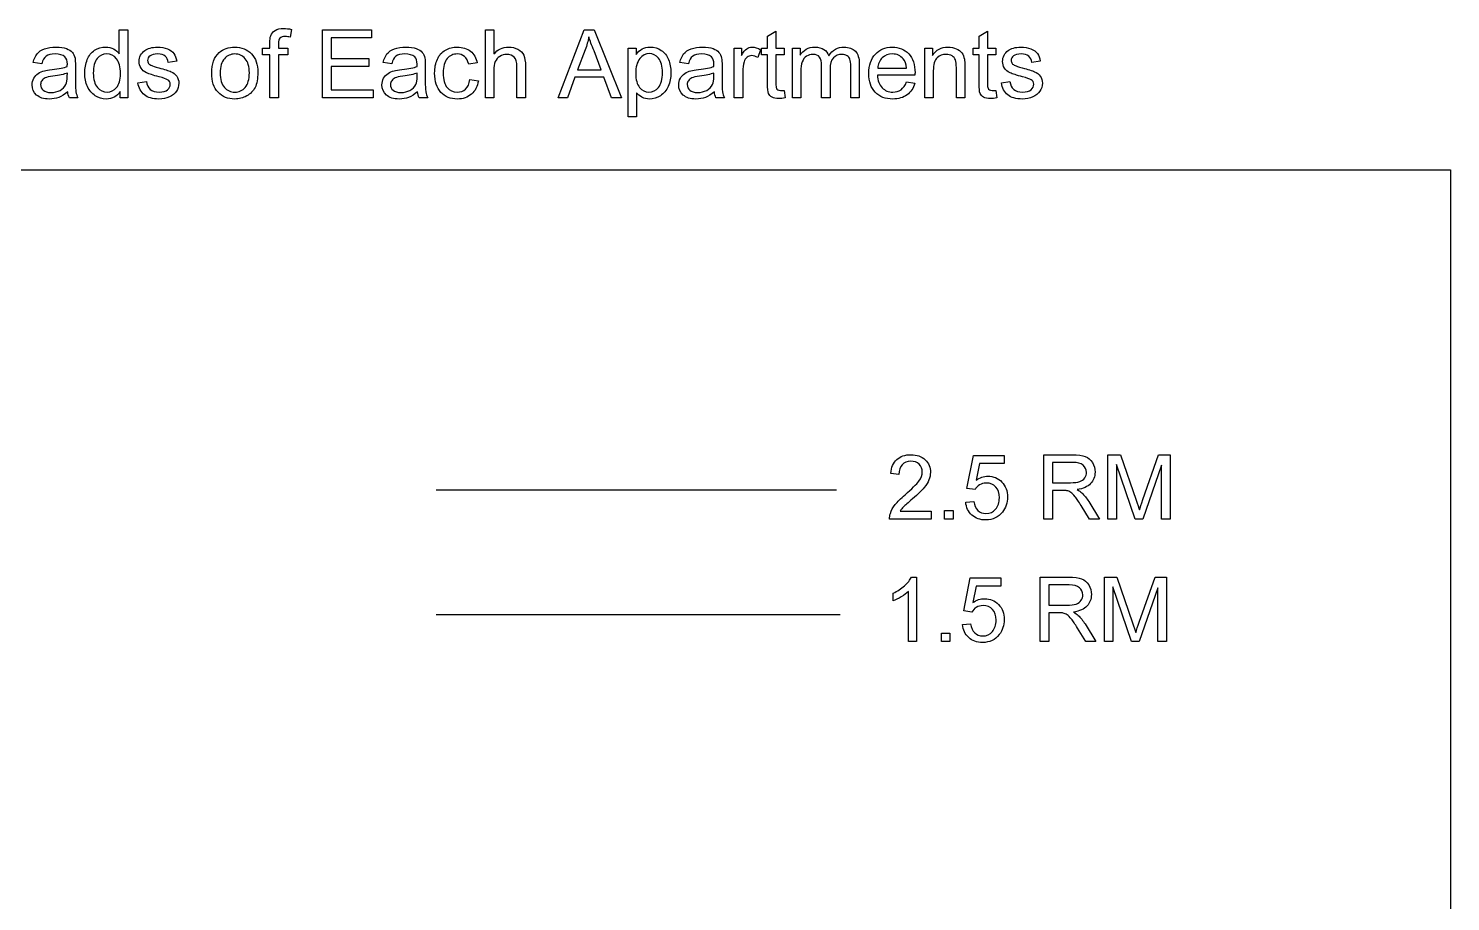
# Model space of a CAD drawing. Header units: millimetres. Extents: x 15 to 286, y 44 to 202.
# Drawn here: x 162.5 to 286.2, y 126.3 to 202.3 of the extents above; entities that cross this region are included whole.
import ezdxf

# ---------------------------------------------------------------- set-up
doc = ezdxf.new("R2010")
doc.units = ezdxf.units.MM
doc.layers.get('0').update_dxf_attribs({"linetype": 'CONTINUOUS'})

msp = doc.modelspace()

# ---------------------------------------------------------------- linework, layer by layer
at = {"color": 0}
for p, q in [((170.39, 200.072), (170.39, 202.176)), ((170.39, 202.176), (171.132, 202.176)), ((171.132, 202.176), (171.132, 196.251)), ((185.38, 202.205), (185.272, 201.538)), ((188.067, 196.251), (188.067, 202.176)), ((188.067, 202.176), (192.333, 202.176)), ((192.333, 202.176), (192.333, 201.471)), ((202.248, 196.251), (202.248, 202.176)), ((202.248, 202.176), (202.988, 202.176)), ((202.988, 202.176), (202.988, 200.061)), ((208.589, 196.251), (210.85, 202.176)), ((210.85, 202.176), (211.732, 202.176)), ((211.732, 202.176), (214.111, 196.251)), ((226.8, 201.618), (227.54, 202.055)), ((227.54, 202.055), (227.54, 200.553)), ((245.217, 201.618), (245.956, 202.055)), ((245.956, 202.055), (245.956, 200.553)), ((182.86, 199.989), (182.86, 200.553)), ((182.86, 200.553), (183.494, 200.553)), ((183.494, 200.553), (183.494, 201.009)), ((184.235, 200.933), (184.235, 200.553)), ((184.235, 200.553), (185.047, 200.553)), ((185.047, 200.553), (185.047, 199.989)), ((192.333, 201.471), (188.841, 201.471)), ((188.841, 201.471), (188.841, 199.671)), ((214.665, 194.593), (214.665, 200.553)), ((214.665, 200.553), (215.371, 200.553)), ((215.371, 200.553), (215.371, 200.008)), ((223.908, 196.251), (223.908, 200.553)), ((223.908, 200.553), (224.543, 200.553)), ((224.543, 200.553), (224.543, 199.922)), ((226.271, 199.989), (226.271, 200.553)), ((226.271, 200.553), (226.8, 200.553)), ((226.8, 200.553), (226.8, 201.618)), ((227.54, 200.553), (228.246, 200.553)), ((228.246, 200.553), (228.246, 199.989)), ((228.969, 196.251), (228.969, 200.553)), ((228.969, 200.553), (229.64, 200.553)), ((229.64, 200.553), (229.64, 199.956)), ((240.488, 196.251), (240.488, 200.553)), ((240.488, 200.553), (241.16, 200.553)), ((241.16, 200.553), (241.16, 199.942)), ((244.687, 199.989), (244.687, 200.553)), ((244.687, 200.553), (245.217, 200.553)), ((245.217, 200.553), (245.217, 201.618)), ((245.956, 200.553), (246.662, 200.553)), ((246.662, 200.553), (246.662, 199.989)), ((163.653, 199.213), (162.913, 199.318)), ((175.401, 199.424), (174.66, 199.318)), ((183.494, 199.989), (182.86, 199.989)), ((183.494, 196.251), (183.494, 199.989)), ((185.047, 199.989), (184.235, 199.989)), ((184.235, 199.989), (184.235, 196.251)), ((188.841, 199.671), (192.122, 199.671)), ((192.122, 199.671), (192.122, 198.965)), ((194.098, 199.213), (193.358, 199.318)), ((201.541, 199.283), (200.801, 199.178)), ((210.945, 200.428), (210.26, 198.684)), ((212.317, 198.684), (211.707, 200.337)), ((219.921, 199.213), (219.181, 199.318)), ((226.201, 200.419), (225.95, 199.748)), ((226.8, 199.989), (226.271, 199.989)), ((226.8, 197.503), (226.8, 199.989)), ((228.246, 199.989), (227.54, 199.989)), ((227.54, 199.989), (227.54, 197.48)), ((245.217, 199.989), (244.687, 199.989)), ((245.217, 197.503), (245.217, 199.989)), ((246.662, 199.989), (245.956, 199.989)), ((245.956, 199.989), (245.956, 197.48)), ((250.542, 199.424), (249.801, 199.318)), ((165.872, 198.133), (165.876, 198.402)), ((166.581, 199.022), (166.581, 198.043)), ((178.435, 198.402), (178.435, 198.402)), ((192.122, 198.965), (188.841, 198.965)), ((188.841, 198.965), (188.841, 196.956)), ((196.315, 198.133), (196.319, 198.402)), ((197.025, 199.022), (197.025, 198.043)), ((202.988, 198.606), (202.988, 196.251)), ((204.998, 196.251), (204.998, 198.978)), ((205.74, 198.983), (205.74, 196.251)), ((210.038, 198.049), (209.41, 196.251)), ((212.553, 198.049), (210.038, 198.049)), ((210.26, 198.684), (212.317, 198.684)), ((213.218, 196.251), (212.553, 198.049)), ((222.14, 198.133), (222.144, 198.402)), ((222.849, 199.022), (222.849, 198.043)), ((224.649, 198.516), (224.649, 196.251)), ((229.711, 198.486), (229.711, 196.251)), ((231.509, 196.251), (231.509, 199.051)), ((232.251, 198.754), (232.251, 196.251)), ((234.049, 196.251), (234.049, 198.965)), ((234.79, 199.209), (234.79, 196.251)), ((239.637, 198.225), (236.361, 198.225)), ((236.397, 198.825), (238.901, 198.825)), ((241.23, 198.604), (241.23, 196.251)), ((243.239, 196.251), (243.239, 198.871)), ((243.98, 198.901), (243.98, 196.251)), ((165.91, 196.78), (165.91, 196.78)), ((170.462, 196.251), (170.462, 196.785)), ((172.015, 197.556), (172.755, 197.66)), ((188.841, 196.956), (192.475, 196.956)), ((192.475, 196.956), (192.475, 196.251)), ((196.355, 196.78), (196.355, 196.78)), ((200.906, 197.837), (201.647, 197.731)), ((222.178, 196.78), (222.178, 196.78)), ((228.246, 196.891), (228.352, 196.246)), ((238.893, 197.626), (239.617, 197.52)), ((238.893, 197.626), (238.893, 197.626)), ((246.662, 196.891), (246.767, 196.246)), ((247.157, 197.556), (247.897, 197.66)), ((166.792, 196.251), (166.052, 196.251)), ((171.132, 196.251), (170.462, 196.251)), ((184.235, 196.251), (183.494, 196.251)), ((192.475, 196.251), (188.067, 196.251)), ((197.237, 196.251), (196.496, 196.251)), ((202.988, 196.251), (202.248, 196.251)), ((205.74, 196.251), (204.998, 196.251)), ((209.41, 196.251), (208.589, 196.251)), ((214.111, 196.251), (213.218, 196.251)), ((215.407, 196.687), (215.407, 194.593)), ((223.06, 196.251), (222.32, 196.251)), ((224.649, 196.251), (223.908, 196.251)), ((229.711, 196.251), (228.969, 196.251)), ((232.251, 196.251), (231.509, 196.251)), ((234.79, 196.251), (234.049, 196.251)), ((241.23, 196.251), (240.488, 196.251)), ((243.98, 196.251), (243.239, 196.251)), ((215.407, 194.593), (214.665, 194.593)), ((14.8029, 189.992), (286.243, 189.992)), ((286.243, 189.992), (286.243, 44.4073)), ((244.158, 162.276), (244.722, 165.135)), ((244.722, 165.135), (247.402, 165.135)), ((247.402, 165.135), (247.402, 164.429)), ((250.861, 159.596), (250.861, 165.205)), ((250.861, 165.205), (253.328, 165.205)), ((256.433, 159.596), (256.433, 165.205)), ((256.433, 165.205), (257.531, 165.205)), ((257.531, 165.205), (258.892, 161.236)), ((259.472, 161.305), (260.842, 165.205)), ((260.842, 165.205), (261.83, 165.205)), ((261.83, 165.205), (261.83, 159.596)), ((238.231, 163.477), (237.526, 163.583)), ((245.24, 164.429), (244.952, 162.989)), ((247.402, 164.429), (245.24, 164.429)), ((253.358, 164.535), (251.601, 164.535)), ((251.601, 164.535), (251.601, 162.771)), ((258.798, 159.596), (257.175, 164.358)), ((257.175, 164.358), (257.175, 159.596)), ((261.09, 164.287), (259.454, 159.596)), ((261.09, 159.596), (261.09, 164.287)), ((244.864, 162.172), (244.158, 162.276)), ((251.601, 162.771), (253.18, 162.771)), ((244.052, 161.079), (244.758, 161.148)), ((252.452, 162.1), (251.601, 162.1)), ((251.601, 162.1), (251.601, 159.596)), ((254.752, 161.137), (255.702, 159.596)), ((238.353, 160.302), (241.052, 160.302)), ((241.052, 160.302), (241.052, 159.596)), ((242.218, 159.596), (242.218, 160.338)), ((242.218, 160.338), (242.958, 160.338)), ((242.958, 160.338), (242.958, 159.596)), ((254.835, 159.596), (254.101, 160.774)), ((241.052, 159.596), (237.419, 159.596)), ((242.958, 159.596), (242.218, 159.596)), ((251.601, 159.596), (250.861, 159.596)), ((255.702, 159.596), (254.835, 159.596)), ((257.175, 159.596), (256.433, 159.596)), ((259.454, 159.596), (258.798, 159.596)), ((261.83, 159.596), (261.09, 159.596)), ((239.328, 154.551), (239.783, 154.551)), ((239.783, 154.551), (239.783, 148.942)), ((243.876, 151.623), (244.439, 154.481)), ((244.439, 154.481), (247.119, 154.481)), ((244.957, 153.775), (244.671, 152.334)), ((247.119, 153.775), (244.957, 153.775)), ((247.119, 154.481), (247.119, 153.775)), ((250.542, 148.942), (250.542, 154.551)), ((250.542, 154.551), (253.01, 154.551)), ((253.041, 153.88), (251.284, 153.88)), ((251.284, 153.88), (251.284, 152.117)), ((256.117, 148.942), (256.117, 154.551)), ((256.117, 154.551), (257.212, 154.551)), ((258.481, 148.942), (256.858, 153.704)), ((256.858, 153.704), (256.858, 148.942)), ((257.212, 154.551), (258.575, 150.582)), ((260.772, 153.633), (259.136, 148.942)), ((259.154, 150.651), (260.524, 154.551)), ((260.524, 154.551), (261.513, 154.551)), ((260.772, 148.942), (260.772, 153.633)), ((261.513, 154.551), (261.513, 148.942)), ((237.736, 152.485), (237.736, 153.148)), ((239.077, 148.942), (239.077, 153.314)), ((244.581, 151.517), (243.876, 151.623)), ((251.284, 152.117), (252.862, 152.117)), ((252.136, 151.446), (251.284, 151.446)), ((251.284, 151.446), (251.284, 148.942)), ((243.769, 150.424), (244.475, 150.494)), ((254.517, 148.942), (253.782, 150.121)), ((254.435, 150.483), (255.385, 148.942)), ((239.783, 148.942), (239.077, 148.942)), ((241.935, 148.942), (241.935, 149.684)), ((241.935, 149.684), (242.675, 149.684)), ((242.675, 148.942), (241.935, 148.942)), ((242.675, 149.684), (242.675, 148.942)), ((251.284, 148.942), (250.542, 148.942)), ((255.385, 148.942), (254.517, 148.942)), ((256.858, 148.942), (256.117, 148.942)), ((259.136, 148.942), (258.481, 148.942)), ((261.513, 148.942), (260.772, 148.942))]:
    msp.add_line(p, q, dxfattribs=at)
at = {"color": 5}
msp.add_line((197.979, 162.137), (232.82, 162.137), dxfattribs=at)
at = {"color": 3}
msp.add_line((197.979, 151.299), (233.116, 151.299), dxfattribs=at)
at = {"color": 0}
for points in [[(183.574, 201.648), (183.637, 201.848), (183.771, 201.99), (183.952, 202.106)], [(183.952, 202.106), (184.128, 202.223), (184.381, 202.282), (184.7, 202.282)], [(184.7, 202.282), (184.898, 202.282), (185.131, 202.256), (185.38, 202.205)], [(163.238, 200.066), (163.387, 200.266), (163.608, 200.402), (163.893, 200.504)], [(163.893, 200.504), (164.17, 200.612), (164.51, 200.659), (164.887, 200.659)], [(164.887, 200.659), (165.249, 200.659), (165.564, 200.615), (165.797, 200.528)], [(165.797, 200.528), (166.022, 200.449), (166.204, 200.331), (166.313, 200.199)], [(168.249, 200.379), (168.531, 200.576), (168.854, 200.659), (169.207, 200.659)], [(169.207, 200.659), (169.46, 200.659), (169.696, 200.605), (169.898, 200.496)], [(169.898, 200.496), (170.1, 200.396), (170.265, 200.247), (170.39, 200.072)], [(172.609, 200.358), (172.712, 200.448), (172.876, 200.513), (173.072, 200.571)], [(173.072, 200.571), (173.255, 200.635), (173.476, 200.659), (173.7, 200.659)], [(173.7, 200.659), (174.027, 200.659), (174.331, 200.609), (174.587, 200.51)], [(174.587, 200.51), (174.83, 200.414), (175.029, 200.276), (175.15, 200.106)], [(179.098, 200.18), (179.458, 200.506), (179.917, 200.659), (180.447, 200.659)], [(180.447, 200.659), (181.037, 200.659), (181.519, 200.465), (181.894, 200.075)], [(183.494, 201.009), (183.49, 201.297), (183.52, 201.509), (183.574, 201.648)], [(184.372, 201.44), (184.277, 201.36), (184.235, 201.181), (184.235, 200.933)], [(184.842, 201.577), (184.613, 201.577), (184.464, 201.531), (184.372, 201.44)], [(185.272, 201.538), (185.111, 201.564), (184.977, 201.577), (184.842, 201.577)], [(193.683, 200.066), (193.832, 200.266), (194.052, 200.402), (194.338, 200.504)], [(194.338, 200.504), (194.615, 200.612), (194.955, 200.659), (195.331, 200.659)], [(195.331, 200.659), (195.694, 200.659), (196.009, 200.615), (196.242, 200.528)], [(196.242, 200.528), (196.467, 200.449), (196.648, 200.331), (196.758, 200.199)], [(198.778, 200.397), (199.087, 200.576), (199.439, 200.659), (199.812, 200.659)], [(199.812, 200.659), (200.27, 200.659), (200.667, 200.539), (200.966, 200.301)], [(202.988, 200.061), (203.325, 200.472), (203.751, 200.659), (204.265, 200.659)], [(204.265, 200.659), (204.578, 200.659), (204.855, 200.595), (205.088, 200.47)], [(211.26, 201.541), (211.176, 201.176), (211.077, 200.805), (210.945, 200.428)], [(211.707, 200.337), (211.497, 200.83), (211.351, 201.229), (211.26, 201.541)], [(215.371, 200.008), (215.525, 200.23), (215.7, 200.389), (215.894, 200.496)], [(215.894, 200.496), (216.079, 200.612), (216.324, 200.659), (216.603, 200.659)], [(216.603, 200.659), (216.956, 200.659), (217.286, 200.564), (217.563, 200.375)], [(219.506, 200.066), (219.655, 200.266), (219.876, 200.402), (220.161, 200.504)], [(220.161, 200.504), (220.438, 200.612), (220.778, 200.659), (221.155, 200.659)], [(221.155, 200.659), (221.517, 200.659), (221.832, 200.615), (222.065, 200.528)], [(222.065, 200.528), (222.29, 200.449), (222.472, 200.331), (222.581, 200.199)], [(224.543, 199.922), (224.707, 200.233), (224.86, 200.42), (224.999, 200.516)], [(224.999, 200.516), (225.129, 200.612), (225.294, 200.659), (225.461, 200.659)], [(225.461, 200.659), (225.703, 200.659), (225.95, 200.579), (226.201, 200.419)], [(230.174, 200.466), (230.389, 200.601), (230.648, 200.659), (230.932, 200.659)], [(230.932, 200.659), (231.246, 200.659), (231.505, 200.593), (231.708, 200.46)], [(232.135, 199.902), (232.472, 200.412), (232.916, 200.659), (233.462, 200.659)], [(233.462, 200.659), (233.879, 200.659), (234.217, 200.54), (234.446, 200.303)], [(236.188, 200.057), (236.564, 200.459), (237.054, 200.659), (237.657, 200.659)], [(237.657, 200.659), (238.233, 200.659), (238.718, 200.463), (239.087, 200.072)], [(241.16, 199.942), (241.472, 200.425), (241.925, 200.659), (242.52, 200.659)], [(242.52, 200.659), (242.77, 200.659), (243.014, 200.612), (243.229, 200.518)], [(243.229, 200.518), (243.437, 200.426), (243.608, 200.303), (243.714, 200.152)], [(247.751, 200.358), (247.854, 200.448), (248.018, 200.513), (248.214, 200.571)], [(248.214, 200.571), (248.397, 200.635), (248.617, 200.659), (248.842, 200.659)], [(248.842, 200.659), (249.169, 200.659), (249.473, 200.609), (249.728, 200.51)], [(249.728, 200.51), (249.972, 200.414), (250.171, 200.276), (250.292, 200.106)], [(162.913, 199.318), (162.978, 199.628), (163.087, 199.876), (163.238, 200.066)], [(164.026, 199.873), (163.852, 199.752), (163.734, 199.529), (163.653, 199.213)], [(164.808, 200.06), (164.447, 200.06), (164.195, 199.997), (164.026, 199.873)], [(165.662, 199.806), (165.46, 199.978), (165.185, 200.06), (164.808, 200.06)], [(165.876, 199.162), (165.865, 199.473), (165.804, 199.68), (165.662, 199.806)], [(166.313, 200.199), (166.419, 200.068), (166.5, 199.9), (166.544, 199.698)], [(166.544, 199.698), (166.558, 199.576), (166.581, 199.347), (166.581, 199.022)], [(167.393, 198.398), (167.393, 198.83), (167.465, 199.22), (167.606, 199.572)], [(167.606, 199.572), (167.749, 199.933), (167.963, 200.192), (168.249, 200.379)], [(168.467, 199.66), (168.239, 199.398), (168.135, 198.974), (168.135, 198.399)], [(169.295, 200.06), (168.953, 200.06), (168.688, 199.927), (168.467, 199.66)], [(170.149, 199.643), (169.916, 199.93), (169.634, 200.06), (169.295, 200.06)], [(170.496, 198.338), (170.486, 198.941), (170.381, 199.366), (170.149, 199.643)], [(172.12, 199.416), (172.12, 199.61), (172.164, 199.785), (172.252, 199.949)], [(172.285, 198.836), (172.166, 199.019), (172.12, 199.204), (172.12, 199.416)], [(172.252, 199.949), (172.331, 200.116), (172.459, 200.25), (172.609, 200.358)], [(173.068, 199.891), (172.92, 199.789), (172.861, 199.65), (172.861, 199.501)], [(172.861, 199.501), (172.861, 199.416), (172.889, 199.321), (172.946, 199.244)], [(173.757, 200.06), (173.43, 200.06), (173.204, 200.004), (173.068, 199.891)], [(174.389, 199.864), (174.236, 200.002), (174.028, 200.06), (173.757, 200.06)], [(174.66, 199.318), (174.617, 199.551), (174.538, 199.733), (174.389, 199.864)], [(175.15, 200.106), (175.26, 199.945), (175.354, 199.709), (175.401, 199.424)], [(178.435, 198.402), (178.435, 199.201), (178.656, 199.795), (179.098, 200.18)], [(179.536, 199.648), (179.294, 199.382), (179.175, 198.959), (179.175, 198.404)], [(180.447, 200.06), (180.081, 200.06), (179.777, 199.922), (179.536, 199.648)], [(181.351, 199.646), (181.1, 199.93), (180.807, 200.06), (180.447, 200.06)], [(181.715, 198.428), (181.704, 198.967), (181.594, 199.371), (181.351, 199.646)], [(181.894, 200.075), (182.268, 199.693), (182.455, 199.149), (182.455, 198.462)], [(193.358, 199.318), (193.423, 199.628), (193.532, 199.876), (193.683, 200.066)], [(194.472, 199.873), (194.297, 199.752), (194.179, 199.529), (194.098, 199.213)], [(195.253, 200.06), (194.892, 200.06), (194.639, 199.997), (194.472, 199.873)], [(196.107, 199.806), (195.905, 199.978), (195.63, 200.06), (195.253, 200.06)], [(196.319, 199.162), (196.308, 199.473), (196.249, 199.68), (196.107, 199.806)], [(196.758, 200.199), (196.864, 200.068), (196.945, 199.9), (196.989, 199.698)], [(196.989, 199.698), (197.003, 199.576), (197.025, 199.347), (197.025, 199.022)], [(197.838, 198.385), (197.838, 198.858), (197.915, 199.26), (198.071, 199.61)], [(198.071, 199.61), (198.218, 199.969), (198.461, 200.222), (198.778, 200.397)], [(198.924, 199.663), (198.684, 199.401), (198.578, 198.979), (198.578, 198.406)], [(199.82, 200.06), (199.449, 200.06), (199.153, 199.927), (198.924, 199.663)], [(200.441, 199.838), (200.261, 199.989), (200.062, 200.06), (199.82, 200.06)], [(200.801, 199.178), (200.721, 199.471), (200.613, 199.69), (200.441, 199.838)], [(200.966, 200.301), (201.257, 200.063), (201.457, 199.723), (201.541, 199.283)], [(203.108, 199.4), (203.024, 199.216), (202.988, 198.943), (202.988, 198.606)], [(203.507, 199.856), (203.311, 199.753), (203.188, 199.592), (203.108, 199.4)], [(204.107, 200.024), (203.886, 200.025), (203.695, 199.969), (203.507, 199.856)], [(204.766, 199.774), (204.605, 199.942), (204.391, 200.024), (204.107, 200.024)], [(204.998, 198.978), (204.987, 199.351), (204.921, 199.609), (204.766, 199.774)], [(205.088, 200.47), (205.315, 200.349), (205.487, 200.171), (205.588, 199.949)], [(205.588, 199.949), (205.68, 199.729), (205.74, 199.405), (205.74, 198.983)], [(215.693, 199.656), (215.453, 199.369), (215.335, 198.939), (215.335, 198.381)], [(216.517, 200.095), (216.201, 200.095), (215.932, 199.949), (215.693, 199.656)], [(217.325, 199.683), (217.095, 199.966), (216.83, 200.095), (216.517, 200.095)], [(217.662, 198.442), (217.652, 199.004), (217.551, 199.408), (217.325, 199.683)], [(217.563, 200.375), (217.839, 200.186), (218.05, 199.917), (218.192, 199.572)], [(218.192, 199.572), (218.321, 199.235), (218.404, 198.847), (218.404, 198.435)], [(219.181, 199.318), (219.246, 199.628), (219.355, 199.876), (219.506, 200.066)], [(220.295, 199.873), (220.12, 199.752), (220.002, 199.529), (219.921, 199.213)], [(221.076, 200.06), (220.715, 200.06), (220.463, 199.997), (220.295, 199.873)], [(221.93, 199.806), (221.728, 199.978), (221.453, 200.06), (221.076, 200.06)], [(222.144, 199.162), (222.133, 199.473), (222.072, 199.68), (221.93, 199.806)], [(222.581, 200.199), (222.687, 200.068), (222.768, 199.9), (222.812, 199.698)], [(222.812, 199.698), (222.826, 199.576), (222.849, 199.347), (222.849, 199.022)], [(224.766, 199.372), (224.683, 199.117), (224.649, 198.826), (224.649, 198.516)], [(225.027, 199.774), (224.897, 199.679), (224.819, 199.544), (224.766, 199.372)], [(225.439, 199.919), (225.282, 199.919), (225.148, 199.871), (225.027, 199.774)], [(225.95, 199.748), (225.77, 199.872), (225.608, 199.919), (225.439, 199.919)], [(229.64, 199.956), (229.767, 200.178), (229.95, 200.338), (230.174, 200.466)], [(229.827, 199.387), (229.739, 199.18), (229.711, 198.878), (229.711, 198.486)], [(230.198, 199.862), (230.023, 199.762), (229.904, 199.595), (229.827, 199.387)], [(230.759, 200.024), (230.555, 200.025), (230.371, 199.97), (230.198, 199.862)], [(231.333, 199.781), (231.211, 199.955), (231.025, 200.024), (230.759, 200.024)], [(231.509, 199.051), (231.503, 199.383), (231.45, 199.619), (231.333, 199.781)], [(231.708, 200.46), (231.909, 200.335), (232.052, 200.141), (232.135, 199.902)], [(232.547, 199.722), (232.339, 199.528), (232.251, 199.198), (232.251, 198.754)], [(233.291, 200.024), (232.981, 200.025), (232.744, 199.924), (232.547, 199.722)], [(233.723, 199.906), (233.598, 199.989), (233.458, 200.024), (233.291, 200.024)], [(233.978, 199.596), (233.926, 199.726), (233.848, 199.828), (233.723, 199.906)], [(234.049, 198.965), (234.043, 199.257), (234.025, 199.468), (233.978, 199.596)], [(234.446, 200.303), (234.666, 200.068), (234.79, 199.703), (234.79, 199.209)], [(235.62, 198.366), (235.62, 199.092), (235.809, 199.656), (236.188, 200.057)], [(236.791, 199.723), (236.551, 199.505), (236.422, 199.199), (236.397, 198.825)], [(237.672, 200.06), (237.32, 200.06), (237.03, 199.948), (236.791, 199.723)], [(238.613, 199.639), (238.362, 199.93), (238.058, 200.06), (237.672, 200.06)], [(238.901, 198.825), (238.855, 199.187), (238.771, 199.457), (238.613, 199.639)], [(239.087, 200.072), (239.454, 199.689), (239.641, 199.131), (239.641, 198.42)], [(241.563, 199.727), (241.336, 199.536), (241.23, 199.155), (241.23, 198.604)], [(242.356, 200.024), (242.039, 200.025), (241.785, 199.926), (241.563, 199.727)], [(242.859, 199.891), (242.714, 199.989), (242.548, 200.024), (242.356, 200.024)], [(243.155, 199.539), (243.093, 199.695), (243, 199.805), (242.859, 199.891)], [(243.239, 198.871), (243.228, 199.178), (243.211, 199.391), (243.155, 199.539)], [(243.714, 200.152), (243.816, 200.006), (243.897, 199.821), (243.94, 199.612)], [(243.94, 199.612), (243.957, 199.485), (243.98, 199.239), (243.98, 198.901)], [(247.261, 199.416), (247.261, 199.61), (247.305, 199.785), (247.394, 199.949)], [(247.427, 198.836), (247.308, 199.019), (247.261, 199.204), (247.261, 199.416)], [(247.394, 199.949), (247.472, 200.116), (247.6, 200.25), (247.751, 200.358)], [(248.21, 199.891), (248.062, 199.789), (248.003, 199.65), (248.003, 199.501)], [(248.003, 199.501), (248.003, 199.416), (248.03, 199.321), (248.088, 199.244)], [(248.898, 200.06), (248.572, 200.06), (248.346, 200.004), (248.21, 199.891)], [(249.531, 199.864), (249.378, 200.002), (249.17, 200.06), (248.898, 200.06)], [(249.801, 199.318), (249.759, 199.551), (249.68, 199.733), (249.531, 199.864)], [(250.292, 200.106), (250.402, 199.945), (250.495, 199.709), (250.542, 199.424)], [(162.954, 197.95), (163.05, 198.133), (163.181, 198.263), (163.339, 198.367)], [(163.339, 198.367), (163.497, 198.484), (163.678, 198.552), (163.876, 198.606)], [(163.876, 198.606), (164.02, 198.647), (164.244, 198.68), (164.54, 198.716)], [(164.624, 198.125), (164.303, 198.092), (164.087, 198.033), (163.956, 197.979)], [(164.54, 198.716), (165.141, 198.787), (165.586, 198.869), (165.872, 198.965)], [(165.876, 198.402), (165.586, 198.293), (165.18, 198.2), (164.624, 198.125)], [(165.749, 197.4), (165.826, 197.569), (165.872, 197.809), (165.872, 198.133)], [(165.872, 198.965), (165.865, 199.069), (165.876, 199.134), (165.876, 199.162)], [(166.581, 198.043), (166.57, 197.364), (166.595, 196.933), (166.624, 196.756)], [(167.632, 197.225), (167.463, 197.569), (167.393, 197.955), (167.393, 198.398)], [(168.135, 198.399), (168.135, 197.846), (168.252, 197.43), (168.488, 197.156)], [(170.156, 197.138), (170.379, 197.411), (170.496, 197.801), (170.496, 198.338)], [(172.767, 198.425), (172.551, 198.529), (172.394, 198.661), (172.285, 198.836)], [(173.857, 198.074), (173.341, 198.213), (172.981, 198.326), (172.767, 198.425)], [(172.946, 199.244), (172.999, 199.166), (173.093, 199.1), (173.215, 199.048)], [(173.215, 199.048), (173.284, 199.029), (173.492, 198.959), (173.834, 198.86)], [(173.834, 198.86), (174.323, 198.723), (174.684, 198.608), (174.897, 198.52)], [(174.597, 197.824), (174.483, 197.893), (174.239, 197.973), (173.857, 198.074)], [(174.897, 198.52), (175.101, 198.44), (175.274, 198.304), (175.395, 198.136)], [(175.395, 198.136), (175.507, 197.975), (175.577, 197.759), (175.577, 197.51)], [(178.989, 196.726), (178.612, 197.12), (178.435, 197.673), (178.435, 198.402)], [(179.175, 198.404), (179.175, 197.86), (179.296, 197.434), (179.536, 197.157)], [(181.354, 197.16), (181.585, 197.44), (181.715, 197.86), (181.715, 198.428)], [(182.455, 198.462), (182.444, 197.911), (182.372, 197.47), (182.207, 197.151)], [(193.399, 197.95), (193.494, 198.133), (193.625, 198.263), (193.784, 198.367)], [(193.784, 198.367), (193.942, 198.484), (194.123, 198.552), (194.321, 198.606)], [(194.321, 198.606), (194.463, 198.647), (194.689, 198.68), (194.986, 198.716)], [(195.07, 198.125), (194.749, 198.092), (194.531, 198.033), (194.401, 197.979)], [(194.986, 198.716), (195.586, 198.787), (196.032, 198.869), (196.315, 198.965)], [(196.319, 198.402), (196.03, 198.293), (195.625, 198.2), (195.07, 198.125)], [(196.193, 197.4), (196.27, 197.569), (196.315, 197.809), (196.315, 198.133)], [(196.315, 198.965), (196.308, 199.069), (196.319, 199.134), (196.319, 199.162)], [(197.025, 198.043), (197.014, 197.364), (197.04, 196.933), (197.068, 196.756)], [(198.382, 196.723), (198.015, 197.117), (197.838, 197.665), (197.838, 198.385)], [(198.578, 198.406), (198.578, 197.835), (198.691, 197.402), (198.917, 197.139)], [(215.335, 198.381), (215.335, 197.83), (215.448, 197.411), (215.671, 197.144)], [(217.317, 197.157), (217.547, 197.437), (217.662, 197.863), (217.662, 198.442)], [(218.404, 198.435), (218.392, 197.994), (218.324, 197.594), (218.167, 197.24)], [(219.222, 197.95), (219.318, 198.133), (219.449, 198.263), (219.607, 198.367)], [(219.607, 198.367), (219.765, 198.484), (219.946, 198.552), (220.144, 198.606)], [(220.144, 198.606), (220.288, 198.647), (220.512, 198.68), (220.809, 198.716)], [(220.893, 198.125), (220.571, 198.092), (220.355, 198.033), (220.224, 197.979)], [(220.809, 198.716), (221.409, 198.787), (221.855, 198.869), (222.14, 198.965)], [(222.144, 198.402), (221.855, 198.293), (221.448, 198.2), (220.893, 198.125)], [(222.017, 197.4), (222.094, 197.569), (222.14, 197.809), (222.14, 198.133)], [(222.14, 198.965), (222.133, 199.069), (222.144, 199.134), (222.144, 199.162)], [(222.849, 198.043), (222.838, 197.364), (222.863, 196.933), (222.892, 196.756)], [(236.18, 196.729), (235.796, 197.123), (235.62, 197.663), (235.62, 198.366)], [(236.361, 198.225), (236.389, 197.747), (236.528, 197.381), (236.777, 197.126)], [(239.641, 198.42), (239.63, 198.382), (239.639, 198.312), (239.637, 198.225)], [(247.909, 198.425), (247.693, 198.529), (247.536, 198.661), (247.427, 198.836)], [(248.999, 198.074), (248.482, 198.213), (248.123, 198.326), (247.909, 198.425)], [(248.088, 199.244), (248.141, 199.166), (248.234, 199.1), (248.357, 199.048)], [(248.357, 199.048), (248.426, 199.029), (248.634, 198.959), (248.976, 198.86)], [(248.976, 198.86), (249.465, 198.723), (249.826, 198.608), (250.038, 198.52)], [(249.739, 197.824), (249.625, 197.893), (249.381, 197.973), (248.999, 198.074)], [(250.038, 198.52), (250.242, 198.44), (250.416, 198.304), (250.537, 198.136)], [(250.537, 198.136), (250.649, 197.975), (250.719, 197.759), (250.719, 197.51)], [(162.807, 197.374), (162.807, 197.584), (162.857, 197.775), (162.954, 197.95)], [(163.196, 196.49), (162.936, 196.723), (162.807, 197.015), (162.807, 197.374)], [(163.654, 197.74), (163.583, 197.645), (163.548, 197.52), (163.548, 197.393)], [(163.548, 197.393), (163.548, 197.204), (163.624, 197.035), (163.778, 196.904)], [(163.956, 197.979), (163.818, 197.925), (163.725, 197.845), (163.654, 197.74)], [(163.778, 196.904), (163.927, 196.78), (164.159, 196.71), (164.457, 196.71)], [(164.457, 196.71), (164.742, 196.71), (165.013, 196.77), (165.242, 196.893)], [(165.91, 196.78), (165.632, 196.547), (165.383, 196.383), (165.128, 196.288)], [(165.242, 196.893), (165.472, 197.025), (165.64, 197.185), (165.749, 197.4)], [(166.052, 196.251), (165.967, 196.401), (165.932, 196.577), (165.91, 196.78)], [(168.303, 196.428), (168.005, 196.63), (167.79, 196.885), (167.632, 197.225)], [(168.488, 197.156), (168.724, 196.886), (169.005, 196.744), (169.328, 196.744)], [(170.462, 196.785), (170.175, 196.368), (169.784, 196.144), (169.253, 196.144)], [(169.328, 196.744), (169.643, 196.744), (169.929, 196.875), (170.156, 197.138)], [(172.575, 196.5), (172.271, 196.748), (172.095, 197.09), (172.015, 197.556)], [(172.755, 197.66), (172.795, 197.365), (172.907, 197.138), (173.09, 196.981)], [(173.09, 196.981), (173.268, 196.827), (173.53, 196.744), (173.857, 196.744)], [(173.857, 196.744), (174.187, 196.744), (174.435, 196.813), (174.596, 196.949)], [(174.596, 196.949), (174.754, 197.09), (174.836, 197.248), (174.836, 197.433)], [(174.836, 197.433), (174.825, 197.604), (174.756, 197.729), (174.597, 197.824)], [(175.365, 196.821), (175.212, 196.616), (175.019, 196.439), (174.752, 196.322)], [(175.577, 197.51), (175.566, 197.27), (175.506, 197.037), (175.365, 196.821)], [(179.536, 197.157), (179.775, 196.886), (180.082, 196.744), (180.447, 196.744)], [(180.447, 196.744), (180.81, 196.744), (181.113, 196.883), (181.354, 197.16)], [(182.207, 197.151), (182.031, 196.838), (181.801, 196.584), (181.483, 196.408)], [(193.252, 197.374), (193.252, 197.584), (193.3, 197.775), (193.399, 197.95)], [(193.64, 196.49), (193.382, 196.723), (193.252, 197.015), (193.252, 197.374)], [(194.099, 197.74), (194.028, 197.645), (193.992, 197.52), (193.992, 197.393)], [(193.992, 197.393), (193.992, 197.204), (194.069, 197.035), (194.224, 196.904)], [(194.401, 197.979), (194.263, 197.925), (194.17, 197.845), (194.099, 197.74)], [(194.224, 196.904), (194.371, 196.78), (194.604, 196.71), (194.902, 196.71)], [(194.902, 196.71), (195.187, 196.71), (195.458, 196.77), (195.687, 196.893)], [(196.355, 196.78), (196.077, 196.547), (195.828, 196.383), (195.573, 196.288)], [(195.687, 196.893), (195.916, 197.025), (196.085, 197.185), (196.193, 197.4)], [(196.496, 196.251), (196.412, 196.401), (196.376, 196.577), (196.355, 196.78)], [(198.917, 197.139), (199.136, 196.886), (199.438, 196.744), (199.802, 196.744)], [(199.802, 196.744), (200.087, 196.744), (200.338, 196.833), (200.533, 197.011)], [(200.533, 197.011), (200.725, 197.196), (200.853, 197.466), (200.906, 197.837)], [(201.647, 197.731), (201.556, 197.236), (201.363, 196.847), (201.035, 196.566)], [(215.671, 197.144), (215.889, 196.886), (216.166, 196.744), (216.484, 196.744)], [(216.484, 196.744), (216.803, 196.744), (217.086, 196.882), (217.317, 197.157)], [(218.167, 197.24), (218.007, 196.898), (217.781, 196.616), (217.48, 196.427)], [(219.075, 197.374), (219.075, 197.584), (219.125, 197.775), (219.222, 197.95)], [(219.464, 196.49), (219.204, 196.723), (219.075, 197.015), (219.075, 197.374)], [(219.922, 197.74), (219.851, 197.645), (219.817, 197.52), (219.817, 197.393)], [(219.817, 197.393), (219.817, 197.204), (219.892, 197.035), (220.047, 196.904)], [(220.224, 197.979), (220.086, 197.925), (219.993, 197.845), (219.922, 197.74)], [(220.047, 196.904), (220.195, 196.78), (220.427, 196.71), (220.725, 196.71)], [(220.725, 196.71), (221.01, 196.71), (221.281, 196.77), (221.51, 196.893)], [(222.178, 196.78), (221.9, 196.547), (221.651, 196.383), (221.396, 196.288)], [(221.51, 196.893), (221.74, 197.025), (221.908, 197.185), (222.017, 197.4)], [(222.32, 196.251), (222.235, 196.401), (222.2, 196.577), (222.178, 196.78)], [(226.888, 196.638), (226.824, 196.776), (226.8, 197.063), (226.8, 197.503)], [(227.54, 197.48), (227.529, 197.273), (227.553, 197.138), (227.578, 197.079)], [(227.578, 197.079), (227.602, 197.026), (227.642, 196.973), (227.699, 196.937)], [(227.699, 196.937), (227.75, 196.908), (227.834, 196.886), (227.939, 196.886)], [(227.939, 196.886), (228.014, 196.886), (228.119, 196.887), (228.246, 196.891)], [(236.777, 197.126), (237.018, 196.873), (237.339, 196.744), (237.713, 196.744)], [(237.713, 196.744), (237.987, 196.744), (238.228, 196.814), (238.426, 196.955)], [(238.426, 196.955), (238.616, 197.095), (238.777, 197.318), (238.893, 197.626)], [(239.617, 197.52), (239.493, 197.084), (239.274, 196.745), (238.949, 196.505)], [(245.305, 196.638), (245.24, 196.776), (245.217, 197.063), (245.217, 197.503)], [(245.956, 197.48), (245.945, 197.273), (245.969, 197.138), (245.994, 197.079)], [(245.994, 197.079), (246.017, 197.026), (246.058, 196.973), (246.114, 196.937)], [(246.114, 196.937), (246.164, 196.908), (246.25, 196.886), (246.353, 196.886)], [(246.353, 196.886), (246.429, 196.886), (246.534, 196.887), (246.662, 196.891)], [(247.716, 196.5), (247.413, 196.748), (247.237, 197.09), (247.157, 197.556)], [(247.897, 197.66), (247.937, 197.365), (248.048, 197.138), (248.231, 196.981)], [(248.231, 196.981), (248.409, 196.827), (248.671, 196.744), (248.999, 196.744)], [(248.999, 196.744), (249.329, 196.744), (249.577, 196.813), (249.738, 196.949)], [(249.738, 196.949), (249.896, 197.09), (249.978, 197.248), (249.978, 197.433)], [(249.978, 197.433), (249.966, 197.604), (249.898, 197.729), (249.739, 197.824)], [(250.507, 196.821), (250.354, 196.616), (250.161, 196.439), (249.893, 196.322)], [(250.719, 197.51), (250.708, 197.27), (250.647, 197.037), (250.507, 196.821)], [(164.308, 196.144), (163.818, 196.144), (163.455, 196.26), (163.196, 196.49)], [(165.128, 196.288), (164.863, 196.204), (164.6, 196.144), (164.308, 196.144)], [(166.624, 196.756), (166.65, 196.588), (166.708, 196.412), (166.792, 196.251)], [(169.253, 196.144), (168.899, 196.144), (168.592, 196.24), (168.303, 196.428)], [(173.848, 196.144), (173.279, 196.144), (172.867, 196.263), (172.575, 196.5)], [(174.752, 196.322), (174.479, 196.215), (174.184, 196.144), (173.848, 196.144)], [(180.447, 196.144), (179.846, 196.144), (179.36, 196.339), (178.989, 196.726)], [(181.483, 196.408), (181.162, 196.238), (180.822, 196.144), (180.447, 196.144)], [(194.753, 196.144), (194.263, 196.144), (193.9, 196.26), (193.64, 196.49)], [(195.573, 196.288), (195.308, 196.204), (195.045, 196.144), (194.753, 196.144)], [(197.068, 196.756), (197.094, 196.588), (197.153, 196.412), (197.237, 196.251)], [(199.827, 196.144), (199.223, 196.144), (198.748, 196.337), (198.382, 196.723)], [(201.035, 196.566), (200.7, 196.285), (200.305, 196.144), (199.827, 196.144)], [(215.881, 196.299), (215.682, 196.409), (215.529, 196.53), (215.407, 196.687)], [(216.534, 196.144), (216.279, 196.144), (216.074, 196.196), (215.881, 196.299)], [(217.48, 196.427), (217.171, 196.251), (216.864, 196.144), (216.534, 196.144)], [(220.576, 196.144), (220.086, 196.144), (219.723, 196.26), (219.464, 196.49)], [(221.396, 196.288), (221.131, 196.204), (220.868, 196.144), (220.576, 196.144)], [(222.892, 196.756), (222.919, 196.588), (222.976, 196.412), (223.06, 196.251)], [(227.195, 196.306), (227.048, 196.395), (226.948, 196.501), (226.888, 196.638)], [(227.805, 196.18), (227.537, 196.18), (227.339, 196.222), (227.195, 196.306)], [(228.352, 196.246), (228.137, 196.204), (227.966, 196.18), (227.805, 196.18)], [(237.699, 196.144), (237.05, 196.144), (236.554, 196.339), (236.18, 196.729)], [(238.949, 196.505), (238.618, 196.274), (238.206, 196.144), (237.699, 196.144)], [(245.611, 196.306), (245.463, 196.395), (245.364, 196.501), (245.305, 196.638)], [(246.221, 196.18), (245.952, 196.18), (245.755, 196.222), (245.611, 196.306)], [(246.767, 196.246), (246.552, 196.204), (246.382, 196.18), (246.221, 196.18)], [(248.989, 196.144), (248.42, 196.144), (248.008, 196.263), (247.716, 196.5)], [(249.893, 196.322), (249.621, 196.215), (249.326, 196.144), (248.989, 196.144)], [(237.526, 163.583), (237.573, 164.11), (237.749, 164.512), (238.055, 164.788)], [(238.055, 164.788), (238.362, 165.075), (238.773, 165.205), (239.288, 165.205)], [(239.273, 164.64), (238.952, 164.641), (238.706, 164.538), (238.518, 164.331)], [(239.998, 164.371), (239.812, 164.558), (239.571, 164.64), (239.273, 164.64)], [(239.288, 165.205), (239.798, 165.205), (240.222, 165.057), (240.526, 164.762)], [(240.526, 164.762), (240.83, 164.475), (240.982, 164.104), (240.982, 163.668)], [(253.328, 165.205), (253.811, 165.205), (254.199, 165.155), (254.456, 165.054)], [(254.456, 165.054), (254.703, 164.958), (254.919, 164.779), (255.074, 164.525)], [(238.518, 164.331), (238.327, 164.136), (238.234, 163.841), (238.231, 163.477)], [(239.974, 162.905), (240.171, 163.187), (240.276, 163.452), (240.276, 163.708)], [(240.276, 163.708), (240.265, 163.976), (240.184, 164.191), (239.998, 164.371)], [(240.982, 163.668), (240.97, 163.453), (240.94, 163.229), (240.856, 163.015)], [(254.274, 164.291), (254.072, 164.465), (253.775, 164.535), (253.358, 164.535)], [(254.564, 163.669), (254.552, 163.929), (254.467, 164.128), (254.274, 164.291)], [(254.413, 163.191), (254.506, 163.339), (254.564, 163.497), (254.564, 163.669)], [(255.304, 163.686), (255.293, 163.292), (255.177, 162.959), (254.922, 162.688)], [(255.074, 164.525), (255.222, 164.276), (255.304, 163.992), (255.304, 163.686)], [(238.778, 161.717), (239.368, 162.239), (239.772, 162.625), (239.974, 162.905)], [(240.44, 162.34), (240.239, 162.106), (239.91, 161.778), (239.43, 161.365)], [(240.856, 163.015), (240.768, 162.803), (240.634, 162.577), (240.44, 162.34)], [(245.256, 162.578), (245.09, 162.479), (244.96, 162.338), (244.864, 162.172)], [(244.952, 162.989), (245.274, 163.23), (245.624, 163.335), (245.985, 163.335)], [(245.836, 162.735), (245.606, 162.737), (245.42, 162.683), (245.256, 162.578)], [(246.677, 162.395), (246.47, 162.631), (246.196, 162.735), (245.836, 162.735)], [(245.985, 163.335), (246.452, 163.336), (246.864, 163.167), (247.192, 162.828)], [(246.979, 161.462), (246.968, 161.858), (246.878, 162.168), (246.677, 162.395)], [(247.192, 162.828), (247.521, 162.493), (247.685, 162.053), (247.685, 161.52)], [(253.18, 162.771), (253.507, 162.771), (253.781, 162.804), (253.972, 162.87)], [(254.922, 162.688), (254.666, 162.421), (254.273, 162.245), (253.741, 162.172)], [(253.741, 162.172), (253.919, 162.072), (254.066, 161.975), (254.163, 161.878)], [(253.972, 162.87), (254.164, 162.941), (254.313, 163.044), (254.413, 163.191)], [(237.914, 160.862), (238.107, 161.115), (238.395, 161.399), (238.778, 161.717)], [(239.43, 161.365), (239.025, 161.034), (238.763, 160.792), (238.646, 160.669)], [(244.592, 159.952), (244.273, 160.245), (244.096, 160.61), (244.052, 161.079)], [(244.758, 161.148), (244.81, 160.798), (244.928, 160.533), (245.115, 160.355)], [(246.655, 160.466), (246.862, 160.721), (246.979, 161.049), (246.979, 161.462)], [(247.685, 161.52), (247.673, 161.02), (247.54, 160.576), (247.25, 160.207)], [(252.862, 162.075), (252.77, 162.101), (252.641, 162.1), (252.452, 162.1)], [(253.197, 161.929), (253.083, 162.009), (252.975, 162.048), (252.862, 162.075)], [(253.57, 161.553), (253.421, 161.74), (253.307, 161.859), (253.197, 161.929)], [(254.101, 160.774), (253.876, 161.122), (253.709, 161.374), (253.57, 161.553)], [(254.163, 161.878), (254.36, 161.674), (254.564, 161.422), (254.752, 161.137)], [(258.892, 161.236), (259.011, 160.874), (259.11, 160.59), (259.167, 160.406)], [(259.167, 160.406), (259.227, 160.612), (259.334, 160.909), (259.472, 161.305)], [(237.419, 159.596), (237.414, 159.768), (237.439, 159.934), (237.494, 160.092)], [(237.494, 160.092), (237.579, 160.365), (237.721, 160.612), (237.914, 160.862)], [(238.646, 160.669), (238.518, 160.555), (238.429, 160.426), (238.353, 160.302)], [(245.812, 159.526), (245.303, 159.526), (244.908, 159.668), (244.592, 159.952)], [(245.115, 160.355), (245.298, 160.184), (245.533, 160.091), (245.816, 160.091)], [(247.25, 160.207), (246.892, 159.761), (246.42, 159.526), (245.812, 159.526)], [(245.816, 160.091), (246.159, 160.091), (246.437, 160.216), (246.655, 160.466)], [(237.736, 153.148), (238.115, 153.338), (238.445, 153.548), (238.727, 153.804)], [(238.727, 153.804), (239.01, 154.063), (239.209, 154.31), (239.328, 154.551)], [(253.01, 154.551), (253.494, 154.551), (253.881, 154.5), (254.138, 154.401)], [(253.957, 153.638), (253.755, 153.81), (253.458, 153.88), (253.041, 153.88)], [(254.247, 153.016), (254.236, 153.274), (254.15, 153.475), (253.957, 153.638)], [(254.138, 154.401), (254.385, 154.304), (254.601, 154.124), (254.755, 153.872)], [(254.755, 153.872), (254.904, 153.622), (254.987, 153.338), (254.987, 153.033)], [(238.442, 152.84), (238.169, 152.689), (237.946, 152.564), (237.736, 152.485)], [(239.077, 153.314), (238.904, 153.157), (238.704, 152.998), (238.442, 152.84)], [(244.671, 152.334), (244.992, 152.576), (245.342, 152.681), (245.703, 152.681)], [(245.703, 152.681), (246.17, 152.683), (246.582, 152.511), (246.91, 152.174)], [(253.655, 152.217), (253.846, 152.286), (253.996, 152.39), (254.096, 152.538)], [(254.096, 152.538), (254.187, 152.685), (254.247, 152.844), (254.247, 153.016)], [(254.987, 153.033), (254.976, 152.638), (254.859, 152.305), (254.605, 152.035)], [(244.974, 151.924), (244.807, 151.825), (244.677, 151.685), (244.581, 151.517)], [(245.556, 152.082), (245.324, 152.082), (245.138, 152.029), (244.974, 151.924)], [(246.394, 151.741), (246.188, 151.977), (245.914, 152.082), (245.556, 152.082)], [(246.696, 150.808), (246.686, 151.204), (246.596, 151.512), (246.394, 151.741)], [(246.91, 152.174), (247.238, 151.839), (247.402, 151.4), (247.402, 150.866)], [(252.543, 151.422), (252.452, 151.448), (252.324, 151.446), (252.136, 151.446)], [(252.88, 151.276), (252.767, 151.355), (252.658, 151.394), (252.543, 151.422)], [(252.862, 152.117), (253.19, 152.117), (253.463, 152.151), (253.655, 152.217)], [(253.253, 150.899), (253.104, 151.087), (252.99, 151.205), (252.88, 151.276)], [(254.605, 152.035), (254.347, 151.767), (253.956, 151.591), (253.422, 151.517)], [(253.422, 151.517), (253.6, 151.419), (253.749, 151.321), (253.846, 151.225)], [(253.846, 151.225), (254.043, 151.021), (254.247, 150.768), (254.435, 150.483)], [(244.31, 149.297), (243.991, 149.592), (243.815, 149.957), (243.769, 150.424)], [(244.475, 150.494), (244.527, 150.143), (244.646, 149.879), (244.832, 149.702)], [(245.533, 149.437), (245.877, 149.437), (246.156, 149.561), (246.373, 149.812)], [(246.373, 149.812), (246.579, 150.067), (246.696, 150.395), (246.696, 150.808)], [(247.402, 150.866), (247.391, 150.364), (247.257, 149.922), (246.969, 149.553)], [(253.782, 150.121), (253.558, 150.467), (253.391, 150.719), (253.253, 150.899)], [(258.575, 150.582), (258.692, 150.218), (258.793, 149.936), (258.849, 149.753)], [(258.849, 149.753), (258.91, 149.957), (259.016, 150.256), (259.154, 150.651)], [(245.529, 148.872), (245.021, 148.872), (244.625, 149.014), (244.31, 149.297)], [(244.832, 149.702), (245.015, 149.531), (245.251, 149.437), (245.533, 149.437)], [(246.969, 149.553), (246.61, 149.106), (246.138, 148.872), (245.529, 148.872)]]:
    msp.add_open_spline(points, degree=3, dxfattribs=at)

doc.saveas('drawing.dxf')
